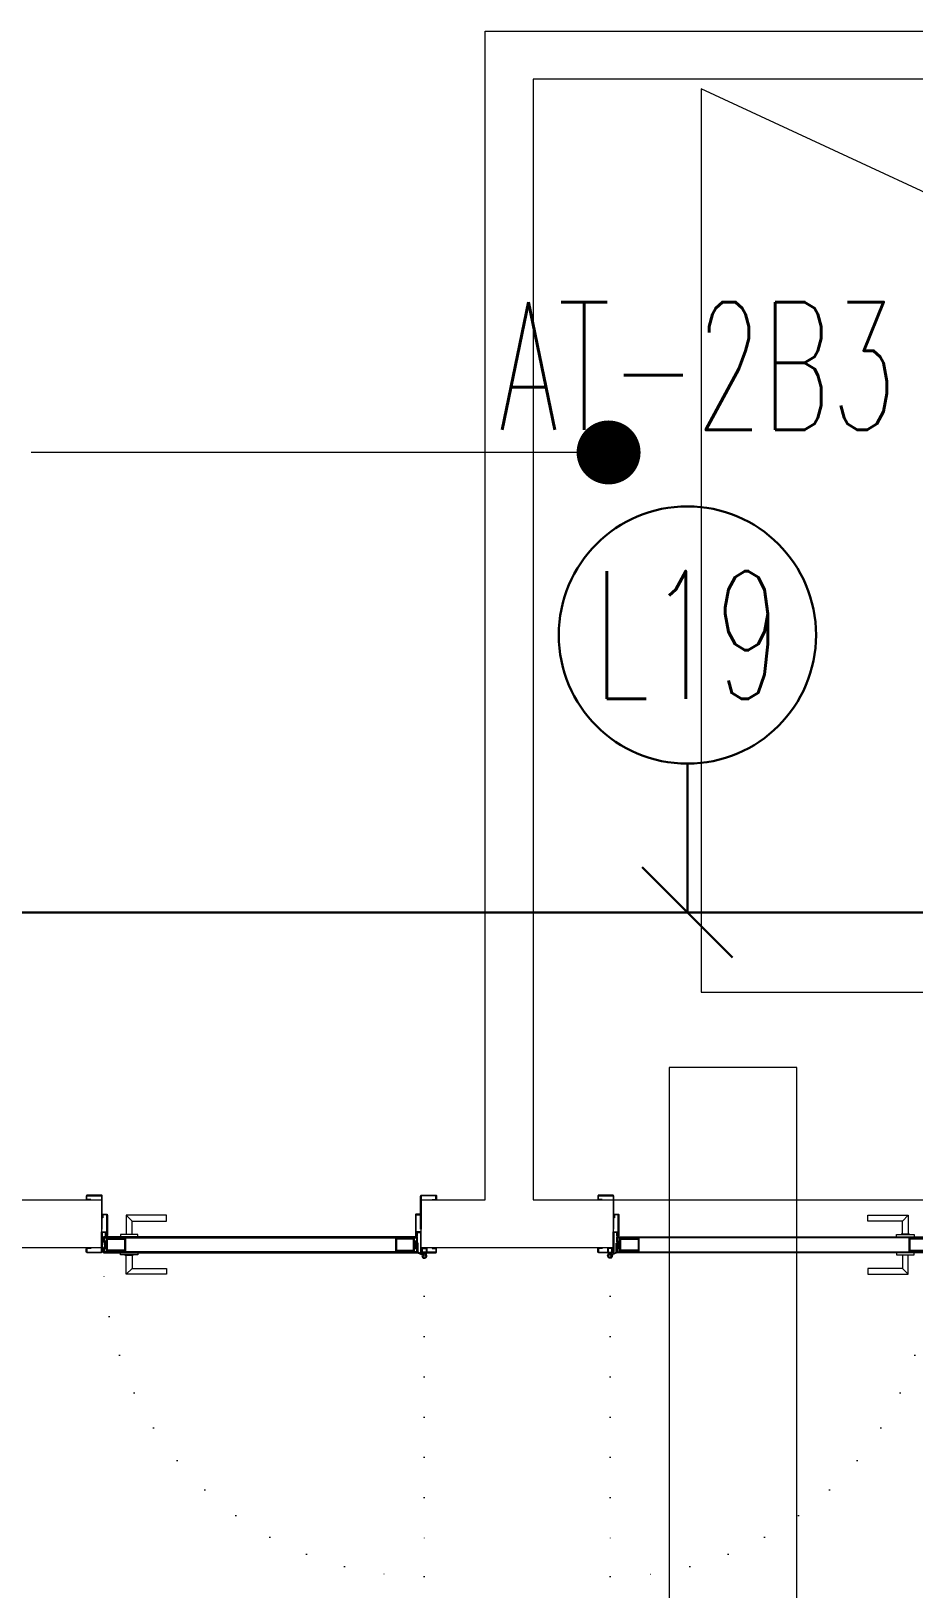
# Model space of a CAD drawing. Header units: metres. Extents: x -13316 to 152404, y -3899 to 30226.
# Drawn here: x 8477.9 to 8754.1, y 5013.3 to 5500.7 of the extents above; entities that cross this region are included whole.
import ezdxf
from ezdxf.enums import TextEntityAlignment as Align

# ---------------------------------------------------------------- set-up
doc = ezdxf.new("R2010")
doc.units = ezdxf.units.M
doc.header["$LTSCALE"] = 100
doc.header["$MEASUREMENT"] = 0
doc.linetypes.add('DOT2', pattern=[0.125, 0, -0.125])
doc.linetypes.add('HIDDEN', pattern=[0.375, 0.25, -0.125])
doc.layers.get('0').update_dxf_attribs({"color": 9, "lineweight": 9})
for name, color, linetype, lineweight in [('00', 9, 'Continuous', 9), ('06B', 9, 'Continuous', 9), ('06D', 9, 'Continuous', 9), ('10', 9, 'Continuous', 9), ('20', 9, 'DOT2', 9), ('21_mahal200', 9, 'Continuous', 9), ('25', 9, 'Continuous', 9), ('E-KABLO', 7, 'Continuous', 30), ('E-LINYE', 7, 'Continuous', 30)]:
    doc.layers.add(name, color=color, linetype=linetype, lineweight=lineweight)
doc.styles.add('E-YAZI', font='txttw.shx')
doc.styles.add('MuuM_TEXT-STANDART', font='ARIALN.TTF')
doc.dimstyles.new('MuuM_DIM200', dxfattribs={"dimscale": 20, "dimtxt": 2, "dimasz": 1, "dimexe": 1, "dimexo": 1, "dimgap": 1, "dimtad": 1, "dimdec": 1, "dimrnd": 0.5, "dimdsep": 46, "dimtxsty": 'MuuM_TEXT-STANDART', "dimblk": 'ARCHTICK', "dimcen": 0, "dimdle": 0.15, "dimclrd": 256, "dimclre": 256, "dimclrt": 256, "dimadec": 0, "dimazin": 0, "dimtfac": 5, "dimtdec": 1, "dimtix": 1, "dimtmove": 2, "dimatfit": 3, "dimldrblk": 'DOT', "dimfxl": 3, "dimfxlon": 1, "dimtolj": 1, "dimlwd": -1, "dimlwe": -1, "dimarcsym": 0})

# ---------------------------------------------------------------- blocks, each defined once
blk = doc.blocks.new('_ArchTick')
at = {"color": 0, "linetype": 'ByBlock', "const_width": 0.15}
blk.add_lwpolyline([(-0.5, -0.5), (0.5, 0.5)], dxfattribs=at)
blk = doc.blocks.new('*D648')
at = {"layer": '25', "transparency": 16777216}
for p, q in [((3774.6, 5135), (3774.6, 5155)), ((3834.6, 5135), (3754.6, 5135)), ((3774.6, 5120), (3774.6, 5135)), ((3834.6, 5120), (3754.6, 5120)), ((3774.6, 5120), (3774.6, 5100))]:
    blk.add_line(p, q, dxfattribs=at)
at = {"layer": '25', "transparency": 16777216, "xscale": 20, "yscale": 20, "zscale": 20}
for p, rotation in [((3774.6, 5135), 270), ((3774.6, 5120), 90)]:
    blk.add_blockref('_ArchTick', p, dxfattribs=dict(at, rotation=rotation))
at = {"layer": '25', "transparency": 16777216, "insert": (3734.18, 5127.5), "char_height": 40, "attachment_point": 5, "rotation": 90, "style": 'MuuM_TEXT-STANDART'}
blk.add_mtext('\\A1;15', dxfattribs=at)
blk = doc.blocks.new('_Dot')
at = {"color": 0, "linetype": 'ByBlock', "lineweight": -2}
blk.add_line((-0.5, 0), (-1, 0), dxfattribs=at)
at = {"color": 0, "linetype": 'ByBlock', "const_width": 0.5}
blk.add_lwpolyline([(-0.25, 0, 1), (0.25, 0, 1)], format="xyb", close=True, dxfattribs=at)
blk = doc.blocks.new('gr-p-barel kilitli kapı kolu')
at = {"flags": 128}
for points in [[(-0.9, 0.8), (-0.9, 4.9), (-11.7, 4.9), (-11.7, 6.7), (0.9, 6.7), (0.9, 0.8)], [(-0.8, 5), (0.8, 6.6)]]:
    blk.add_lwpolyline(points, dxfattribs=at)
blk.add_lwpolyline([(-2.75, 0), (-2.75, 0.7), (2.75, 0.7), (2.75, 0)])
blk.add_lwpolyline([(-1.3, 0.7), (1.3, 0.7), (1.3, 0.8), (-1.3, 0.8)], close=True)
blk = doc.blocks.new('prf-scr2')
at = {"linetype": 'DOT2', "ltscale": 10}
blk.add_line((0, 0.19), (0, -1.06), dxfattribs=at)
for p, q in [((0.09, -0.24), (-0.09, -0.2)), ((-0.09, -0.24), (0.09, -0.28)), ((0.09, -0.32), (-0.09, -0.28)), ((-0.09, -0.32), (0.09, -0.36)), ((0.09, -0.4), (-0.09, -0.36)), ((-0.09, -0.4), (0.09, -0.44)), ((0.09, -0.48), (-0.09, -0.44)), ((-0.09, -0.48), (0.09, -0.52)), ((0.09, -0.56), (-0.09, -0.52)), ((-0.09, -0.56), (0.09, -0.6)), ((0.09, -0.64), (-0.09, -0.6)), ((-0.09, -0.64), (0.09, -0.68)), ((0.09, -0.72), (-0.09, -0.68)), ((-0.09, -0.72), (0.09, -0.76)), ((0.06, -0.84), (-0.08, -0.76)), ((-0.07, -0.8), (0.06, -0.84)), ((0.09, -0.17), (0, -0.15)), ((0, -0.18), (0.09, -0.2))]:
    blk.add_line(p, q)
blk.add_lwpolyline([(0.23, 0), (-0.23, 0), (-0.23, -0.01), (-0.12, -0.14), (0.12, -0.14), (0.23, -0.01), (0.23, 0)], close=True)
for points in [[(0.23, -0.01), (-0.23, -0.01)], [(-0.09, -0.14), (-0.09, -0.2), (-0.12, -0.22), (-0.12, -0.23), (-0.09, -0.24), (-0.09, -0.28), (-0.12, -0.3), (-0.12, -0.31), (-0.09, -0.32), (-0.09, -0.36), (-0.12, -0.38), (-0.12, -0.39), (-0.09, -0.4), (-0.09, -0.44), (-0.12, -0.46), (-0.12, -0.46), (-0.09, -0.48), (-0.09, -0.52), (-0.12, -0.54), (-0.12, -0.54), (-0.09, -0.56), (-0.09, -0.6), (-0.12, -0.62), (-0.12, -0.62), (-0.09, -0.64), (-0.09, -0.68), (-0.12, -0.69), (-0.12, -0.7), (-0.09, -0.72), (-0.09, -0.73), (-0.08, -0.76), (-0.1, -0.77), (-0.1, -0.78), (-0.07, -0.8), (-0.01, -0.94), (0, -0.95), (0.01, -0.94), (0.08, -0.76), (0.09, -0.76), (0.12, -0.74), (0.12, -0.73), (0.09, -0.72), (0.09, -0.68), (0.12, -0.66), (0.12, -0.66), (0.09, -0.64), (0.09, -0.6), (0.12, -0.58), (0.12, -0.58), (0.09, -0.56), (0.09, -0.52), (0.12, -0.5), (0.12, -0.5), (0.09, -0.48), (0.09, -0.44), (0.12, -0.43), (0.12, -0.42), (0.09, -0.4), (0.09, -0.36), (0.12, -0.35), (0.12, -0.34), (0.09, -0.32), (0.09, -0.28), (0.12, -0.27), (0.12, -0.26), (0.09, -0.24), (0.09, -0.2), (0.12, -0.19), (0.12, -0.18), (0.09, -0.17), (0.09, -0.14)]]:
    blk.add_lwpolyline(points)
blk = doc.blocks.new('K-SAC-01')
at = {"layer": '10'}
for points in [[(-4.6, 16.2, -0.414214), (-4.5, 16.3), (-0.1, 16.3, -0.414214), (0, 16.2), (0, 5.9), (0.2, 5.9), (0.2, 16.2, 0.414214), (-0.1, 16.5), (-4.5, 16.5, 0.414214), (-4.8, 16.2), (-4.8, 15.3, 0.414214), (-4.5, 15), (-3.4, 15), (-3.4, 15.2), (-4.5, 15.2, -0.414214), (-4.6, 15.3)], [(104.6, 16.2, 0.414214), (104.5, 16.3), (100.1, 16.3, 0.414214), (100, 16.2), (100, 5.9), (99.8, 5.9), (99.8, 16.2, -0.414214), (100.1, 16.5), (104.5, 16.5, -0.414214), (104.8, 16.2), (104.8, 15.3, -0.414214), (104.5, 15), (103.4, 15), (103.4, 15.2), (104.5, 15.2, 0.414214), (104.6, 15.3)], [(0.2, 10.3, -0.414214), (0.5, 10.6), (1.5, 10.6, -0.414214), (1.8, 10.3), (1.8, 3.9, -0.414214), (1.5, 3.6, -0.414214), (1.2, 3.9), (1.2, 4.8), (0.2, 4.8), (0.2, -1.2, -0.414214), (-0.1, -1.5), (-4.5, -1.5, -0.414214), (-4.8, -1.2), (-4.8, -0.3, -0.414214), (-4.5, 0), (-3.4, 0), (-3.4, -0.2), (-4.5, -0.2, 0.414214), (-4.6, -0.3), (-4.6, -1.2, 0.414214), (-4.5, -1.3), (-0.1, -1.3, 0.414214), (0, -1.2), (0, 5), (1.4, 5), (1.4, 3.9, 0.414214), (1.5, 3.8, 0.414214), (1.6, 3.9), (1.6, 10.3, 0.414214), (1.5, 10.4), (0.5, 10.4, 0.414214), (0.4, 10.3), (0.4, 9.4), (0.2, 9.4)], [(99.8, 10.3, 0.414214), (99.5, 10.6), (98.5, 10.6, 0.414214), (98.2, 10.3), (98.2, 3.9, 0.414214), (98.5, 3.6, 0.414214), (98.8, 3.9), (98.8, 4.8), (99.8, 4.8), (99.8, -1.2, 0.414214), (100.1, -1.5), (104.5, -1.5, 0.414214), (104.8, -1.2), (104.8, -0.3, 0.414214), (104.5, 0), (103.4, 0), (103.4, -0.2), (104.5, -0.2, -0.414214), (104.6, -0.3), (104.6, -1.2, -0.414214), (104.5, -1.3), (100.1, -1.3, -0.414214), (100, -1.2), (100, 5), (98.6, 5), (98.6, 3.9, -0.414214), (98.5, 3.8, -0.414214), (98.4, 3.9), (98.4, 10.3, -0.414214), (98.5, 10.4), (99.5, 10.4, -0.414214), (99.6, 10.3), (99.6, 9.4), (99.8, 9.4)], [(-0.38, -2.01), (1, -1.37), (1, 1.5), (1.2, 1.5), (1.2, -1.5), (-0.27, -2.18, -14.796002)]]:
    blk.add_lwpolyline(points, format="xyb", close=True, dxfattribs=at)
for points in [[(98.8, 0.15), (98.8, 2.15), (99.1, 2.15), (99.1, 3.19), (1.5, 3.19), (1.5, 2.15), (1.8, 2.15), (1.8, 0.15), (1.5, 0.15), (1.5, 1.85), (1.2, 1.85), (1.2, 3.49), (99.4, 3.49), (99.4, 1.85), (99.1, 1.85), (99.1, 0.15)], [(98.8, 2.15), (98.8, 0.15), (99.4, 0.15), (99.4, -1.5), (1.2, -1.5), (1.2, 0.15), (1.8, 0.15), (1.8, 2.15), (2.1, 2.15), (2.1, -0.15), (1.5, -0.15), (1.5, -1.2), (99.1, -1.2), (99.1, -0.15), (98.5, -0.15), (98.5, 2.15), (98.8, 2.15)]]:
    blk.add_lwpolyline(points, dxfattribs=at)
for points in [[(2.1, 3), (8.1, 3), (8.1, -1), (2.1, -1)], [(2.4, 2.7), (7.8, 2.7), (7.8, -0.7), (2.4, -0.7)], [(98.5, 3), (92.5, 3), (92.5, -1), (98.5, -1)], [(98.2, 2.7), (92.8, 2.7), (92.8, -0.7), (98.2, -0.7)]]:
    blk.add_lwpolyline(points, close=True, dxfattribs=at)
blk.add_circle((-0.95, -2.5), 0.55, dxfattribs=at)
at = {"layer": '20', "linetype": 'HIDDEN'}
for points in [[(-0.2, -1.3), (-0.2, 0), (-1.7, 0), (-1.7, -1.3)], [(-0.4, -1.99), (-0.4, -0.2), (-1.5, -0.2), (-1.5, -1.99)]]:
    blk.add_lwpolyline(points, dxfattribs=at)
at = {"layer": '20'}
blk.add_lwpolyline([(-0.95, -2.5), (-0.95, -102.85)], dxfattribs=at)
blk.add_arc((-0.95, -2.5), 100.35, 270, 1.5131, dxfattribs=at)
at = {"layer": '06B'}
blk.add_blockref('gr-p-barel kilitli kapı kolu', (91.4, 3.51), dxfattribs=at)
at = {"layer": '06B', "xscale": -1, "rotation": 180}
blk.add_blockref('gr-p-barel kilitli kapı kolu', (91.4, -1.51), dxfattribs=at)
at = {"layer": '10', "xscale": -1, "rotation": 90}
blk.add_blockref('prf-scr2', (1.5, 1), dxfattribs=at)
at = {"layer": '10', "rotation": 270}
blk.add_blockref('prf-scr2', (99.1, 1.22), dxfattribs=at)
blk = doc.blocks.new('2.bod.Mimari')
at = {"layer": '00'}
blk.add_lwpolyline([(8340, -3815), (8340, -3830), (8280, -3830), (8280, -3815), (8300, -3815), (8300, -3449.3), (9054.85, -3449.3), (9054.85, -3790), (9039.85, -3790), (9039.85, -3464.3), (8315, -3464.3), (8315, -3815), (8340, -3815), (8340, -3830)], dxfattribs=at)
blk.add_lwpolyline([(8180, -3830), (7605, -3830), (7605, -3815), (8180, -3815)], close=True, dxfattribs=at)
at = {"layer": '06D'}
for points in [[(8315, -3815), (8440, -3815), (8440, -3790), (9039.85, -3790), (9039.85, -3464.3), (8315, -3464.3)], [(8367.53, -3750), (8977.08, -3750), (8367.54, -3467.34)], [(907.5, -4210), (8397.52, -4210), (8397.52, -3773.53), (8357.52, -3773.53), (8357.52, -4170), (907.5, -4170)]]:
    blk.add_lwpolyline(points, close=True, dxfattribs=at)
at = {"xscale": -1}
blk.add_blockref('K-SAC-01', (8280, -3830), dxfattribs=at)
blk.add_blockref('K-SAC-01', (8340, -3830))
at = {"layer": '21_mahal200'}
blk.add_leader([(8338.6, -3581.11), (8157.95, -3581.11)], dimstyle='MuuM_DIM200', override={"dimasz": 1, "dimfxl": 10}, dxfattribs=at)

msp = doc.modelspace()

# ---------------------------------------------------------------- linework, layer by layer
at = {"layer": 'E-KABLO', "color": 6}
msp.add_line((7735, 5225), (8800, 5225), dxfattribs=at)
at = {"layer": 'E-LINYE', "color": 7, "linetype": 'Continuous'}
for p, q in [((8683.25, 5271.53), (8683.25, 5225)), ((8669.11, 5239.14), (8697.4, 5210.86))]:
    msp.add_line(p, q, dxfattribs=at)
msp.add_circle((8683.25, 5311.77), 40.25, dxfattribs=at)

# ---------------------------------------------------------------- block references
msp.add_blockref('2.bod.Mimari', (320, 8950))

# ---------------------------------------------------------------- texts
at = {"layer": 'E-LINYE', "color": 3, "linetype": 'Continuous', "style": 'E-YAZI', "width": 0.6}
for s, p in [('AT-2B3', (8686.49, 5395.95)), ('L19', (8683.25, 5311.77))]:
    msp.add_text(s, height=40, dxfattribs=at).set_placement(p, align=Align.MIDDLE_CENTER)

# ---------------------------------------------------------------- dimensions: what is measured, and where the dimension line sits
at = {"layer": '25'}
dim = msp.add_linear_dim(base=(3774.6, 5135), p1=(3980, 5120), p2=(13637.29, 5135), angle=90, dimstyle='MuuM_DIM200', dxfattribs=at)
dim.commit()
dim.dimension.update_dxf_attribs({"geometry": '*D648', "text_midpoint": (3734.18, 5127.5)})

doc.saveas('drawing.dxf')
